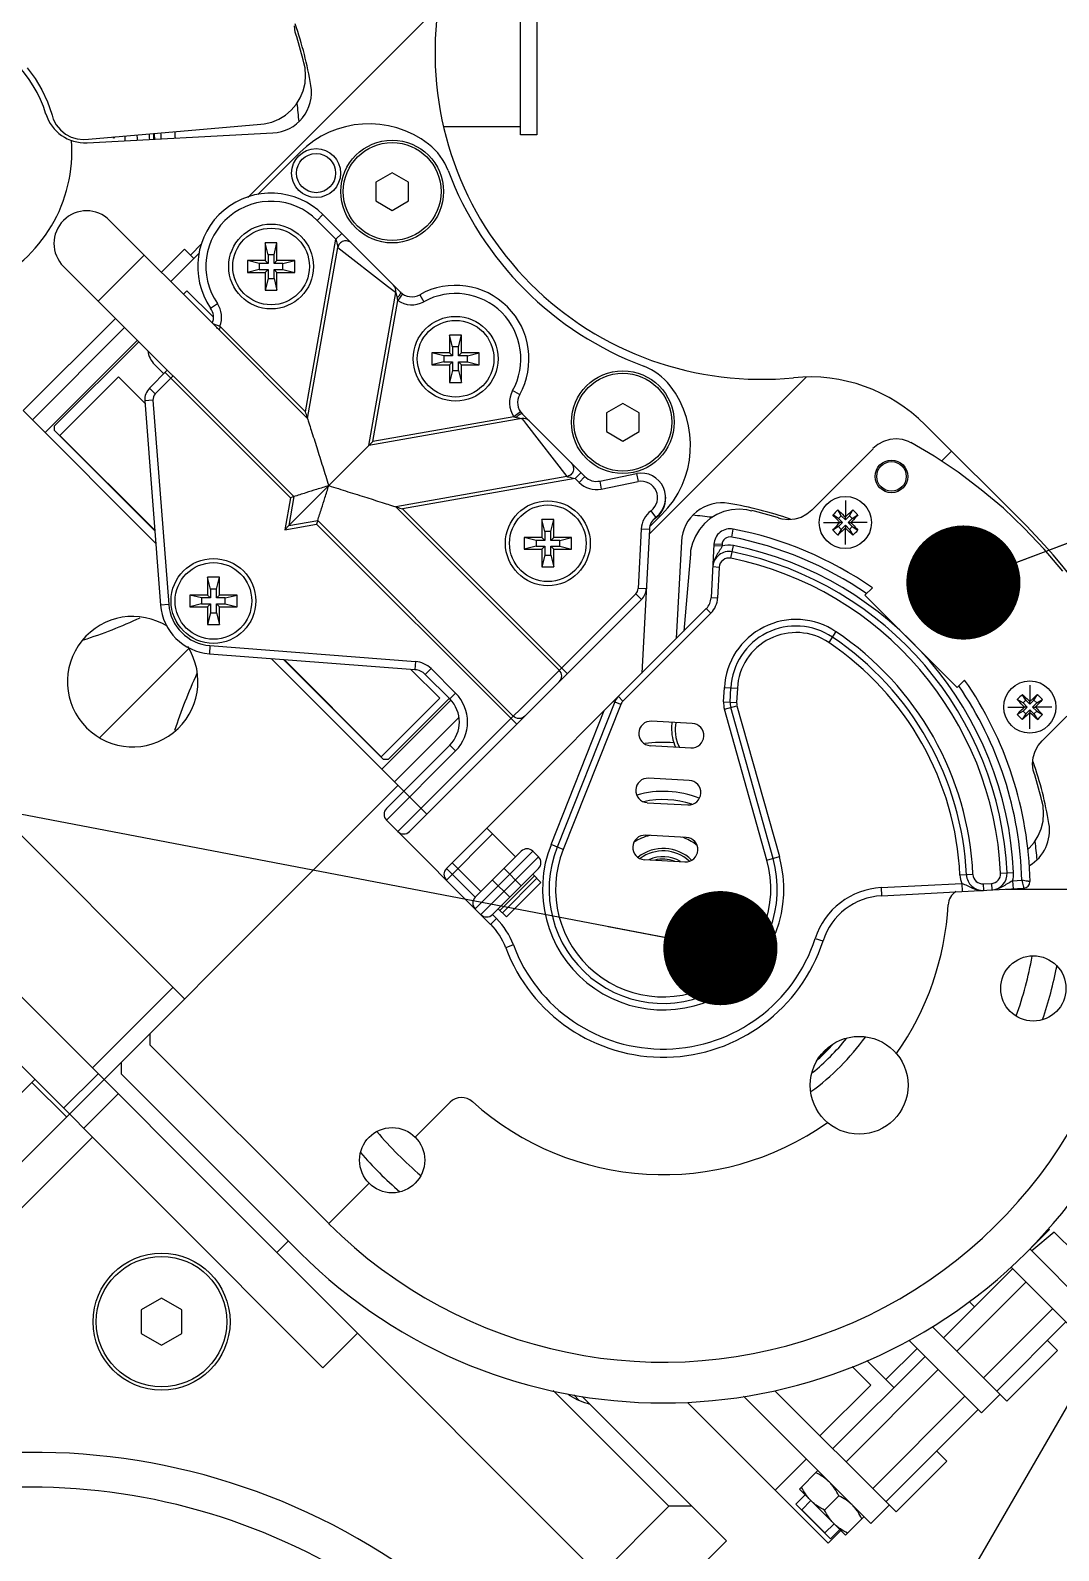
# Model space of a CAD drawing. Header units: millimetres. Extents: x 0 to 841, y 0 to 594.
# Drawn here: x 109.38 to 140.91, y 285.55 to 332.15 of the extents above; entities that cross this region are included whole.
import ezdxf

# ---------------------------------------------------------------- set-up
doc = ezdxf.new("R2010")
doc.units = ezdxf.units.MM
doc.header["$LTSCALE"] = 46.255
doc.layers.get('0').update_dxf_attribs({"linetype": 'CONTINUOUS'})
for name, color, linetype in [('02___PRT_ALL_AXES', 7, 'CONTINUOUS'), ('AXIS', 7, 'CONTINUOUS'), ('COSMETIC', 7, 'CONTINUOUS'), ('DCURVE', 7, 'CONTINUOUS'), ('NOTE', 7, 'CONTINUOUS')]:
    doc.layers.add(name, color=color, linetype=linetype)
doc.styles.get("Standard").update_dxf_attribs({"font": 'txt', "width": 0.85})
doc.dimstyles.get("Standard").update_dxf_attribs({"dimtxt": 3.5, "dimasz": 3.5, "dimexe": 1.5, "dimexo": 1, "dimtad": 1, "dimtxsty": 'STANDARD', "dimblk": '_FILLED', "dimblk1": '_FILLED', "dimblk2": '_FILLED', "dimcen": 0.09, "dimadec": 0, "dimazin": 0, "dimtol": 1, "dimtp": 0.01, "dimtm": 0.01, "dimtfac": 1, "dimtofl": 0, "dimtmove": 0, "dimatfit": 3, "dimldrblk": '_FILLED', "dimfxl": 1, "dimtolj": 1, "dimarcsym": 0})

# ---------------------------------------------------------------- blocks, each defined once
blk = doc.blocks.new('_FILLED')
at = {"color": 0, "linetype": 'BYBLOCK'}
blk.add_solid([(0, 0), (-1, 0.214), (-1, -0.214)], dxfattribs=at)

msp = doc.modelspace()

# ---------------------------------------------------------------- linework, layer by layer
at = {"color": 7, "linetype": 'CONTINUOUS'}
for p, q in [((124.906, 354.99), (124.906, 328.952)), ((124.406, 328.952), (124.406, 353.717)), ((116.049, 327.032), (121.86, 332.844)), ((117.527, 332.007), (117.533, 332.008)), ((117.767, 331.161), (117.765, 331.16)), ((110.043, 329.582), (110.049, 329.556)), ((110.045, 329.555), (110.049, 329.556)), ((124.406, 329.201), (122.064, 329.201)), ((111.118, 328.712), (116.817, 329.01)), ((111.944, 328.856), (111.911, 328.889)), ((111.983, 328.895), (111.944, 328.856)), ((124.906, 328.951), (124.406, 328.951)), ((116.352, 327.124), (117.64, 328.411)), ((120.473, 327.791), (119.973, 327.503)), ((120.973, 327.503), (120.473, 327.791)), ((119.973, 327.503), (119.973, 326.925)), ((120.973, 326.925), (120.973, 327.503)), ((119.973, 326.925), (120.473, 326.637)), ((120.473, 326.637), (120.973, 326.925)), ((111.811, 326.33), (115.075, 323.066)), ((118.352, 326.507), (118.175, 326.33)), ((118.175, 326.33), (118.749, 325.756)), ((120.782, 324.076), (118.352, 326.507)), ((118.926, 325.933), (118.749, 325.756)), ((114.109, 325.446), (113.402, 324.739)), ((114.561, 325.332), (113.685, 324.456)), ((114.109, 325.446), (114.392, 325.163)), ((114.286, 325.269), (114.638, 325.622)), ((116.58, 325.641), (116.58, 325.097)), ((116.67, 325.278), (116.58, 325.641)), ((116.942, 325.641), (116.58, 325.641)), ((116.851, 325.278), (116.942, 325.641)), ((116.942, 325.097), (116.942, 325.641)), ((117.815, 320.461), (118.749, 325.756)), ((117.88, 320.255), (118.805, 325.499)), ((118.805, 325.499), (120.334, 324.316)), ((110.397, 324.916), (113.665, 321.648)), ((112.872, 325.269), (111.457, 323.855)), ((116.036, 325.097), (116.036, 324.735)), ((116.398, 325.007), (116.036, 325.097)), ((116.58, 325.097), (116.036, 325.097)), ((116.398, 325.007), (116.398, 324.825)), ((116.67, 325.007), (116.398, 325.007)), ((116.67, 325.007), (116.58, 325.097)), ((116.67, 325.278), (116.67, 325.007)), ((116.851, 325.278), (116.67, 325.278)), ((116.851, 325.007), (116.851, 325.278)), ((116.851, 325.007), (116.942, 325.097)), ((117.123, 325.007), (116.851, 325.007)), ((117.486, 325.097), (116.942, 325.097)), ((117.123, 325.007), (117.486, 325.097)), ((117.123, 324.825), (117.123, 325.007)), ((117.486, 324.735), (117.486, 325.097)), ((116.398, 324.825), (116.036, 324.735)), ((116.036, 324.735), (116.58, 324.735)), ((116.398, 324.825), (116.67, 324.825)), ((116.67, 324.825), (116.58, 324.735)), ((116.58, 324.735), (116.58, 324.191)), ((116.67, 324.553), (116.58, 324.191)), ((116.67, 324.825), (116.67, 324.553)), ((116.67, 324.553), (116.851, 324.553)), ((116.851, 324.553), (116.851, 324.825)), ((116.851, 324.825), (116.942, 324.735)), ((116.851, 324.825), (117.123, 324.825)), ((116.851, 324.553), (116.942, 324.191)), ((116.942, 324.191), (116.942, 324.735)), ((116.942, 324.735), (117.486, 324.735)), ((117.123, 324.825), (117.486, 324.735)), ((114.074, 324.067), (114.18, 324.173)), ((114.18, 324.173), (114.991, 323.362)), ((116.58, 324.191), (116.942, 324.191)), ((119.756, 319.426), (120.584, 324.123)), ((120.334, 324.316), (120.536, 324.16)), ((120.536, 324.16), (120.584, 324.123)), ((120.584, 324.123), (120.623, 323.945)), ((120.787, 324.081), (120.642, 323.878)), ((121.321, 324.052), (121.443, 323.834)), ((114.907, 323.641), (115.113, 323.782)), ((119.879, 319.549), (120.642, 323.878)), ((111.988, 323.325), (109.159, 320.497)), ((112.271, 323.042), (109.442, 320.214)), ((114.992, 323.162), (115.193, 323.083)), ((115.193, 323.083), (117.815, 320.461)), ((109.831, 319.825), (112.66, 322.653)), ((110.12, 320.031), (112.701, 322.611)), ((117.881, 320.255), (115.166, 322.97)), ((122.236, 322.813), (122.236, 322.269)), ((122.327, 322.45), (122.236, 322.813)), ((122.599, 322.813), (122.236, 322.813)), ((122.508, 322.45), (122.599, 322.813)), ((122.599, 322.269), (122.599, 322.813)), ((121.693, 322.269), (121.693, 321.906)), ((122.236, 322.269), (121.693, 322.269)), ((122.055, 322.178), (121.693, 322.269)), ((122.055, 322.178), (122.055, 321.997)), ((122.327, 322.178), (122.055, 322.178)), ((122.327, 322.178), (122.236, 322.269)), ((122.327, 322.45), (122.327, 322.178)), ((122.508, 322.45), (122.327, 322.45)), ((122.508, 322.178), (122.508, 322.45)), ((122.508, 322.178), (122.599, 322.269)), ((122.78, 322.178), (122.508, 322.178)), ((123.143, 322.269), (122.599, 322.269)), ((122.78, 322.178), (123.143, 322.269)), ((122.78, 321.997), (122.78, 322.178)), ((123.143, 321.906), (123.143, 322.269)), ((113.579, 321.734), (113.034, 321.19)), ((113.19, 321.911), (113.473, 321.628)), ((117.351, 317.827), (113.511, 321.666)), ((122.055, 321.997), (121.693, 321.906)), ((121.693, 321.906), (122.236, 321.906)), ((122.055, 321.997), (122.327, 321.997)), ((122.327, 321.997), (122.236, 321.906)), ((122.236, 321.906), (122.236, 321.363)), ((122.327, 321.725), (122.236, 321.363)), ((122.327, 321.997), (122.327, 321.725)), ((122.327, 321.725), (122.508, 321.725)), ((122.508, 321.725), (122.508, 321.997)), ((122.508, 321.997), (122.599, 321.906)), ((122.508, 321.997), (122.78, 321.997)), ((122.508, 321.725), (122.599, 321.363)), ((122.599, 321.363), (122.599, 321.906)), ((122.599, 321.906), (123.143, 321.906)), ((122.78, 321.997), (123.143, 321.906)), ((112.082, 321.534), (110.286, 319.738)), ((112.895, 320.72), (112.082, 321.534)), ((113.211, 321.013), (113.034, 321.19)), ((113.759, 321.56), (113.211, 321.013)), ((113.759, 321.56), (117.458, 317.861)), ((122.236, 321.363), (122.599, 321.363)), ((133.174, 321.53), (128.351, 316.707)), ((113.139, 320.817), (112.889, 320.797)), ((112.889, 320.797), (113.373, 314.538)), ((113.139, 320.817), (113.622, 314.557)), ((124.382, 320.991), (124.164, 321.113)), ((127.544, 320.72), (127.044, 320.432)), ((128.044, 320.432), (127.544, 320.72)), ((113.227, 316.429), (109.159, 320.497)), ((124.453, 320.254), (119.756, 319.426)), ((124.208, 320.312), (119.879, 319.549)), ((124.411, 320.457), (124.208, 320.312)), ((126.383, 318.475), (124.407, 320.452)), ((124.453, 320.254), (124.496, 320.199)), ((124.496, 320.199), (124.591, 320.075)), ((127.044, 320.432), (127.044, 319.854)), ((128.044, 319.854), (128.044, 320.432)), ((110.12, 319.889), (110.12, 320.031)), ((113.197, 316.812), (110.12, 319.889)), ((110.286, 319.738), (113.196, 316.828)), ((124.591, 320.075), (125.829, 318.474)), ((127.044, 319.854), (127.544, 319.566)), ((127.544, 319.566), (128.044, 319.854)), ((139.919, 316.961), (136.813, 320.066)), ((119.756, 319.426), (118.529, 318.198)), ((119.756, 319.426), (119.879, 319.549)), ((135.216, 319.33), (135.213, 319.333)), ((136.38, 319.518), (136.378, 319.514)), ((137.62, 319.259), (137.313, 318.951)), ((125.829, 318.474), (120.585, 317.55)), ((126.086, 318.419), (120.791, 317.485)), ((126.263, 318.596), (126.086, 318.419)), ((126.086, 318.419), (126.207, 318.299)), ((126.383, 318.475), (126.207, 318.299)), ((126.836, 318.339), (127.962, 318.566)), ((126.836, 318.339), (126.885, 318.094)), ((127.962, 318.566), (128.011, 318.321)), ((118.529, 318.198), (117.301, 316.971)), ((117.458, 317.861), (117.301, 316.971)), ((117.458, 317.861), (117.351, 317.827)), ((126.885, 318.094), (128.011, 318.321)), ((117.351, 317.827), (117.178, 316.848)), ((125.597, 312.539), (120.585, 317.55)), ((125.844, 312.432), (120.791, 317.485)), ((128.559, 317.23), (128.409, 317.43)), ((131.499, 317.419), (131.502, 317.432)), ((134.242, 317.277), (134.137, 317.452)), ((134.494, 317.277), (134.599, 317.452)), ((117.178, 316.848), (118.157, 317.021)), ((117.301, 316.971), (117.178, 316.848)), ((117.301, 316.971), (118.191, 317.128)), ((118.191, 317.128), (118.157, 317.021)), ((124.295, 310.883), (118.157, 317.021)), ((118.191, 317.128), (124.188, 311.13)), ((125.065, 317.156), (125.065, 316.612)), ((125.155, 316.793), (125.065, 317.156)), ((125.427, 317.156), (125.065, 317.156)), ((125.337, 316.793), (125.427, 317.156)), ((125.427, 316.612), (125.427, 317.156)), ((128.741, 317.309), (128.376, 316.945)), ((132.317, 317.208), (132.316, 317.204)), ((134.158, 317.193), (133.983, 317.298)), ((134.158, 316.941), (133.983, 316.836)), ((134.242, 317.277), (134.158, 317.193)), ((134.158, 317.193), (134.284, 317.067)), ((134.284, 317.067), (134.158, 316.941)), ((134.158, 316.941), (134.242, 316.857)), ((134.284, 317.067), (134.2, 317.067)), ((134.368, 317.151), (134.242, 317.277)), ((134.242, 316.857), (134.368, 316.983)), ((134.494, 317.277), (134.368, 317.151)), ((134.368, 317.151), (134.368, 317.235)), ((134.368, 316.983), (134.368, 316.899)), ((134.368, 316.983), (134.494, 316.857)), ((134.452, 317.067), (134.578, 317.193)), ((134.452, 317.067), (134.535, 317.067)), ((134.578, 316.941), (134.452, 317.067)), ((134.578, 317.193), (134.494, 317.277)), ((134.494, 316.857), (134.578, 316.941)), ((134.578, 317.193), (134.752, 317.298)), ((134.578, 316.941), (134.752, 316.836)), ((124.521, 316.612), (124.521, 316.249)), ((125.065, 316.612), (124.521, 316.612)), ((124.884, 316.521), (124.521, 316.612)), ((124.884, 316.521), (124.884, 316.34)), ((125.155, 316.521), (124.884, 316.521)), ((125.155, 316.521), (125.065, 316.612)), ((125.155, 316.793), (125.155, 316.521)), ((125.337, 316.793), (125.155, 316.793)), ((125.337, 316.521), (125.337, 316.793)), ((125.337, 316.521), (125.427, 316.612)), ((125.609, 316.521), (125.337, 316.521)), ((125.971, 316.612), (125.427, 316.612)), ((125.609, 316.521), (125.971, 316.612)), ((125.609, 316.34), (125.609, 316.521)), ((125.971, 316.249), (125.971, 316.612)), ((128.109, 316.868), (128.013, 315.046)), ((128.358, 316.855), (128.109, 316.868)), ((128.358, 316.855), (128.128, 312.453)), ((129.34, 316.487), (129.184, 313.51)), ((130.884, 316.621), (130.932, 316.867)), ((134.242, 316.857), (134.137, 316.682)), ((134.494, 316.857), (134.599, 316.682)), ((124.884, 316.34), (124.521, 316.249)), ((124.521, 316.249), (125.065, 316.249)), ((124.884, 316.34), (125.155, 316.34)), ((125.155, 316.34), (125.065, 316.249)), ((125.065, 316.249), (125.065, 315.706)), ((125.155, 316.068), (125.065, 315.706)), ((125.155, 316.34), (125.155, 316.068)), ((125.155, 316.068), (125.337, 316.068)), ((125.337, 316.068), (125.337, 316.34)), ((125.337, 316.34), (125.609, 316.34)), ((125.337, 316.34), (125.427, 316.249)), ((125.337, 316.068), (125.427, 315.706)), ((125.427, 315.706), (125.427, 316.249)), ((125.427, 316.249), (125.971, 316.249)), ((125.609, 316.34), (125.971, 316.249)), ((130.337, 316.402), (130.251, 314.758)), ((130.585, 316.344), (130.335, 316.357)), ((130.587, 316.389), (130.337, 316.402)), ((130.587, 316.389), (130.585, 316.344)), ((130.86, 315.971), (130.941, 316.363)), ((125.065, 315.706), (125.427, 315.706)), ((130.5, 315.693), (130.301, 315.704)), ((130.5, 315.693), (130.451, 314.748)), ((114.812, 315.388), (114.812, 314.844)), ((114.902, 315.025), (114.812, 315.388)), ((115.174, 315.388), (114.812, 315.388)), ((115.084, 315.025), (115.174, 315.388)), ((115.174, 314.844), (115.174, 315.388)), ((135.196, 315.067), (134.969, 314.84)), ((114.268, 314.844), (114.268, 314.482)), ((114.631, 314.754), (114.268, 314.844)), ((114.812, 314.844), (114.268, 314.844)), ((114.631, 314.754), (114.631, 314.572)), ((114.902, 314.754), (114.631, 314.754)), ((114.902, 314.754), (114.812, 314.844)), ((114.902, 315.025), (114.902, 314.754)), ((115.084, 315.025), (114.902, 315.025)), ((115.084, 314.754), (115.084, 315.025)), ((115.084, 314.754), (115.174, 314.844)), ((115.356, 314.754), (115.084, 314.754)), ((115.718, 314.844), (115.174, 314.844)), ((115.356, 314.754), (115.718, 314.844)), ((115.356, 314.572), (115.356, 314.754)), ((115.718, 314.482), (115.718, 314.844)), ((127.94, 314.882), (120.65, 307.592)), ((128.117, 314.705), (121.003, 307.592)), ((128.117, 314.705), (127.94, 314.882)), ((128.263, 315.033), (128.013, 315.046)), ((130.451, 314.748), (130.251, 314.758)), ((134.969, 314.84), (137.797, 312.011)), ((113.622, 314.557), (113.373, 314.538)), ((114.631, 314.572), (114.268, 314.482)), ((114.268, 314.482), (114.812, 314.482)), ((114.631, 314.572), (114.902, 314.572)), ((114.902, 314.572), (114.812, 314.482)), ((114.812, 314.482), (114.812, 313.938)), ((114.902, 314.3), (114.812, 313.938)), ((114.902, 314.572), (114.902, 314.3)), ((114.902, 314.3), (115.084, 314.3)), ((115.084, 314.3), (115.084, 314.572)), ((115.084, 314.572), (115.174, 314.482)), ((115.084, 314.572), (115.356, 314.572)), ((115.084, 314.3), (115.174, 313.938)), ((115.174, 313.938), (115.174, 314.482)), ((115.174, 314.482), (115.718, 314.482)), ((115.356, 314.572), (115.718, 314.482)), ((122.135, 306.46), (130.105, 314.431)), ((130.247, 314.29), (127.549, 311.592)), ((130.247, 314.29), (130.105, 314.431)), ((102.795, 313.779), (114.109, 302.465)), ((114.812, 313.938), (115.174, 313.938)), ((134.081, 313.721), (133.858, 313.389)), ((114.887, 313.292), (114.868, 313.043)), ((114.887, 313.292), (121.192, 312.805)), ((111.513, 310.476), (114.23, 313.193)), ((114.868, 313.043), (121.173, 312.556)), ((121.534, 308.122), (116.759, 312.897)), ((120.21, 309.799), (117.142, 312.867)), ((117.158, 312.866), (120.14, 309.884)), ((121.192, 312.805), (121.173, 312.556)), ((121.936, 311.68), (121.05, 312.565)), ((121.664, 312.588), (121.488, 312.411)), ((121.488, 312.411), (122.241, 311.658)), ((121.664, 312.588), (122.418, 311.834)), ((122.418, 311.834), (122.241, 311.658)), ((130.635, 311.57), (130.658, 312.009)), ((130.658, 312.009), (131.057, 311.988)), ((130.835, 311.56), (130.858, 311.999)), ((131.057, 311.988), (131.034, 311.549)), ((137.797, 312.011), (138.024, 312.238)), ((120.14, 309.884), (121.936, 311.68)), ((122.276, 311.622), (120.155, 309.501)), ((122.225, 311.673), (120.351, 309.799)), ((127.297, 311.565), (125.529, 307.117)), ((127.483, 311.491), (125.715, 307.043)), ((127.483, 311.491), (127.256, 311.581)), ((127.549, 311.592), (127.408, 311.734)), ((130.635, 311.57), (131.034, 311.549)), ((130.66, 311.344), (131.045, 311.452)), ((131.959, 306.716), (130.66, 311.344)), ((132.151, 306.77), (130.853, 311.398)), ((131.045, 311.452), (132.344, 306.824)), ((139.815, 311.536), (139.64, 311.641)), ((139.899, 311.62), (139.794, 311.795)), ((139.899, 311.62), (139.815, 311.536)), ((139.815, 311.536), (139.941, 311.41)), ((139.941, 311.41), (139.815, 311.284)), ((139.941, 311.41), (139.857, 311.41)), ((140.025, 311.494), (139.899, 311.62)), ((140.151, 311.62), (140.025, 311.494)), ((140.025, 311.494), (140.025, 311.578)), ((140.109, 311.41), (140.235, 311.536)), ((140.109, 311.41), (140.192, 311.41)), ((140.235, 311.284), (140.109, 311.41)), ((140.151, 311.62), (140.255, 311.795)), ((140.235, 311.536), (140.151, 311.62)), ((140.235, 311.536), (140.409, 311.641)), ((128.251, 283.373), (100.321, 311.304)), ((120.544, 309.112), (122.521, 311.09)), ((125.343, 307.191), (126.978, 311.304)), ((129.674, 310.909), (128.426, 310.975)), ((129.05, 310.942), (129.042, 310.787)), ((139.815, 311.284), (139.64, 311.179)), ((139.899, 311.2), (139.794, 311.026)), ((139.815, 311.284), (139.899, 311.2)), ((139.899, 311.2), (140.025, 311.326)), ((140.025, 311.326), (140.151, 311.2)), ((140.025, 311.326), (140.025, 311.243)), ((140.151, 311.2), (140.235, 311.284)), ((140.151, 311.2), (140.255, 311.026)), ((140.235, 311.284), (140.409, 311.179)), ((118.352, 291.152), (99.26, 310.243)), ((122.241, 310.243), (120.296, 308.299)), ((122.418, 310.067), (120.296, 307.945)), ((122.418, 310.067), (122.241, 310.243)), ((128.386, 310.226), (129.635, 310.16)), ((140.405, 310.376), (140.401, 310.379)), ((120.351, 309.799), (120.21, 309.799)), ((120.65, 309.006), (107.415, 295.771)), ((129.582, 309.162), (128.334, 309.227)), ((140.155, 309.379), (140.161, 309.381)), ((128.295, 308.478), (129.543, 308.413)), ((140.394, 308.534), (140.392, 308.533)), ((123.493, 304.748), (120.296, 307.945)), ((124.256, 306.814), (123.372, 307.698)), ((122.135, 306.107), (123.549, 307.521)), ((125.715, 307.043), (125.343, 307.191)), ((129.491, 307.414), (128.243, 307.48)), ((123.019, 305.577), (124.433, 306.991)), ((123.019, 305.223), (124.786, 306.991)), ((123.195, 305.046), (124.963, 306.814)), ((124.786, 306.991), (124.963, 306.814)), ((128.203, 306.731), (129.452, 306.665)), ((131.959, 306.716), (132.344, 306.824)), ((123.019, 305.577), (122.135, 306.46)), ((123.195, 305.753), (122.312, 306.637)), ((124.963, 306.46), (123.549, 305.046)), ((124.838, 306.232), (123.778, 305.171)), ((124.433, 305.93), (123.903, 306.46)), ((124.786, 306.284), (125.036, 306.034)), ((138.281, 306.273), (137.881, 306.254)), ((139.128, 306.315), (139.528, 306.334)), ((124.079, 305.577), (123.549, 306.107)), ((124.911, 306.159), (123.851, 305.098)), ((125.036, 306.034), (123.976, 304.973)), ((135.468, 305.874), (137.941, 306.004)), ((135.468, 305.874), (135.481, 305.624)), ((135.481, 305.624), (139.84, 305.853)), ((137.941, 306.004), (137.954, 305.754)), ((138.596, 305.988), (138.844, 306.001)), ((138.596, 305.988), (138.607, 305.788)), ((138.844, 306.001), (138.855, 305.801)), ((139.291, 305.824), (144.532, 305.824)), ((139.494, 306.085), (139.778, 306.1)), ((139.494, 306.085), (139.508, 305.835)), ((123.67, 304.925), (123.493, 304.748)), ((123.549, 305.046), (123.67, 304.925)), ((123.976, 304.973), (123.726, 305.223)), ((124.188, 304.118), (123.954, 304.031)), ((133.445, 304.318), (133.682, 304.242)), ((113.756, 302.819), (111.281, 300.344)), ((113.048, 301.405), (113.048, 301.051)), ((118.529, 295.571), (113.048, 301.051)), ((111.457, 300.167), (110.397, 299.107)), ((112.165, 300.521), (112.165, 300.167)), ((117.645, 294.687), (112.165, 300.167)), ((106.354, 296.831), (109.513, 299.99)), ((109.426, 299.904), (110.487, 298.843)), ((111.014, 298.489), (112.075, 299.55)), ((121.18, 298.223), (122.25, 299.293)), ((107.892, 294.834), (111.281, 298.223)), ((118.529, 295.571), (119.766, 296.808)), ((117.291, 295.041), (116.938, 294.687)), ((140.025, 294.793), (140.626, 295.394)), ((140.775, 295.315), (140.083, 294.735)), ((140.626, 295.394), (140.6, 295.419)), ((141.409, 294.681), (140.775, 295.315)), ((140.023, 294.795), (141.792, 293.025)), ((139.497, 294.19), (137.375, 292.069)), ((139.449, 294.237), (141.227, 292.46)), ((139.905, 293.782), (137.784, 291.66)), ((113.402, 293.287), (112.777, 292.927)), ((114.027, 292.927), (113.402, 293.287)), ((138.33, 293.023), (138.166, 293.187)), ((112.777, 292.927), (112.777, 292.205)), ((114.027, 292.205), (114.027, 292.927)), ((140.721, 292.965), (138.6, 290.844)), ((139.318, 290.126), (137.026, 292.418)), ((141.13, 292.557), (139.008, 290.436)), ((112.777, 292.205), (113.402, 291.844)), ((113.402, 291.844), (114.027, 292.205)), ((118.352, 291.152), (119.412, 292.212)), ((136.312, 292.001), (138.54, 289.773)), ((140.873, 291.682), (140.564, 291.991)), ((136.81, 291.503), (133.981, 288.674)), ((135.855, 290.548), (135.028, 291.376)), ((136.565, 291.747), (135.611, 290.792)), ((139.318, 290.126), (140.873, 291.682)), ((137.218, 291.095), (134.389, 288.266)), ((134.577, 291.189), (135.146, 290.621)), ((128.958, 286.909), (125.407, 290.46)), ((135.923, 286.732), (132.204, 290.451)), ((133.59, 289.066), (135.146, 290.621)), ((126.039, 290.323), (126.209, 290.153)), ((126.301, 290.273), (130.726, 285.848)), ((133.837, 285.778), (129.523, 290.092)), ((131.244, 290.28), (135.146, 286.379)), ((138.034, 290.278), (135.206, 287.45)), ((138.54, 289.773), (139.105, 290.338)), ((138.443, 289.87), (135.614, 287.041)), ((137.479, 288.288), (137.17, 288.597)), ((133.171, 288.353), (132.217, 287.398)), ((135.923, 286.732), (137.479, 288.288)), ((132.959, 287.434), (133.525, 287.999)), ((134.373, 286.019), (132.959, 287.434)), ((133.729, 286.79), (134.169, 287.229)), ((128.958, 286.909), (126.837, 284.788)), ((129.665, 286.909), (128.958, 286.909)), ((132.853, 286.974), (133.914, 285.913)), ((135.146, 286.379), (135.711, 286.944)), ((134.373, 286.019), (134.939, 286.585)), ((130.726, 285.848), (128.251, 283.373)), ((134.226, 286.166), (133.837, 285.778))]:
    msp.add_line(p, q, dxfattribs=at)
at = {"color": 6, "linetype": 'CONTINUOUS'}
for p, q in [((117.499, 332.1), (117.48, 332.296)), ((117.527, 332.007), (117.499, 332.1)), ((117.552, 331.954), (117.533, 332.008)), ((117.747, 331.255), (117.552, 331.954)), ((109.282, 331.006), (109.524, 330.679)), ((117.767, 331.161), (117.747, 331.255)), ((117.801, 331.007), (117.765, 331.16)), ((117.82, 330.772), (117.801, 331.007)), ((109.524, 330.679), (109.732, 330.331)), ((117.746, 330.307), (117.801, 330.537)), ((117.801, 330.537), (117.82, 330.772)), ((109.732, 330.331), (109.906, 329.964)), ((117.532, 329.888), (117.656, 330.089)), ((117.656, 330.089), (117.746, 330.307)), ((109.906, 329.964), (110.043, 329.582)), ((110.045, 329.555), (110.083, 329.429)), ((116.998, 329.431), (117.2, 329.555)), ((117.2, 329.555), (117.379, 329.708)), ((117.379, 329.708), (117.532, 329.888)), ((110.083, 329.429), (110.176, 329.255)), ((110.176, 329.255), (110.301, 329.103)), ((110.301, 329.103), (110.453, 328.978)), ((111.163, 328.824), (116.446, 329.278)), ((116.446, 329.278), (116.551, 329.286)), ((116.551, 329.286), (116.78, 329.341)), ((116.78, 329.341), (116.998, 329.431)), ((110.453, 328.978), (110.627, 328.885)), ((110.627, 328.885), (110.816, 328.828)), ((110.816, 328.828), (111.012, 328.809)), ((111.012, 328.809), (111.163, 328.824)), ((135.216, 319.33), (133.337, 317.444)), ((135.365, 319.458), (135.213, 319.333)), ((135.539, 319.551), (135.365, 319.458)), ((135.727, 319.608), (135.539, 319.551)), ((135.923, 319.628), (135.727, 319.608)), ((136.119, 319.608), (135.923, 319.628)), ((136.308, 319.551), (136.119, 319.608)), ((136.378, 319.514), (136.308, 319.551)), ((137.095, 319.097), (136.38, 319.518)), ((137.83, 318.606), (137.095, 319.097)), ((138.536, 318.074), (137.83, 318.606)), ((139.212, 317.504), (138.536, 318.074)), ((130.645, 317.401), (130.427, 317.31)), ((130.875, 317.456), (130.645, 317.401)), ((131.11, 317.474), (130.875, 317.456)), ((131.346, 317.456), (131.11, 317.474)), ((131.499, 317.419), (131.346, 317.456)), ((131.585, 317.414), (131.502, 317.432)), ((132.284, 317.219), (131.585, 317.414)), ((133.337, 317.444), (133.185, 317.319)), ((139.854, 316.897), (139.212, 317.504)), ((130.046, 317.034), (129.893, 316.854)), ((130.226, 317.187), (130.046, 317.034)), ((130.427, 317.31), (130.226, 317.187)), ((132.317, 317.208), (132.284, 317.219)), ((132.43, 317.169), (132.316, 317.204)), ((132.627, 317.149), (132.43, 317.169)), ((132.823, 317.169), (132.627, 317.149)), ((133.011, 317.226), (132.823, 317.169)), ((133.185, 317.319), (133.011, 317.226)), ((129.77, 316.653), (129.679, 316.435)), ((129.893, 316.854), (129.77, 316.653)), ((140.461, 316.254), (139.854, 316.897)), ((129.616, 316.1), (129.412, 313.738)), ((129.624, 316.205), (129.616, 316.1)), ((129.679, 316.435), (129.624, 316.205)), ((141.032, 315.579), (140.461, 316.254)), ((140.405, 310.376), (142.291, 312.255)), ((129.17, 310.936), (129.155, 310.764)), ((129.155, 310.764), (129.147, 310.677)), ((129.147, 310.677), (129.166, 310.481)), ((129.166, 310.481), (129.223, 310.292)), ((129.223, 310.292), (129.284, 310.179)), ((140.126, 309.865), (140.183, 310.053)), ((140.183, 310.053), (140.276, 310.227)), ((140.276, 310.227), (140.401, 310.379)), ((140.107, 309.669), (140.126, 309.865)), ((140.126, 309.473), (140.107, 309.669)), ((140.155, 309.379), (140.126, 309.473)), ((140.179, 309.327), (140.161, 309.381)), ((140.374, 308.628), (140.179, 309.327)), ((140.394, 308.534), (140.374, 308.628)), ((140.429, 308.38), (140.392, 308.533)), ((140.447, 308.145), (140.429, 308.38)), ((140.429, 307.909), (140.447, 308.145)), ((140.283, 307.462), (140.374, 307.68)), ((140.374, 307.68), (140.429, 307.909)), ((140.006, 307.081), (140.16, 307.26)), ((140.16, 307.26), (140.283, 307.462)), ((139.959, 307.04), (140.006, 307.081))]:
    msp.add_line(p, q, dxfattribs=at)
at = {"color": 2, "linetype": 'CONTINUOUS'}
for p, q in [((132.853, 286.974), (133.136, 287.257)), ((133.914, 285.913), (134.197, 286.196))]:
    msp.add_line(p, q, dxfattribs=at)
at = {"color": 7, "linetype": 'CONTINUOUS'}
for centre, radius in [((120.473, 327.214), 1.5), ((118.14, 327.78), 0.75), ((118.14, 327.78), 0.6), ((116.761, 324.916), 1.3), ((116.761, 324.916), 1.175), ((122.418, 322.088), 1.3), ((122.418, 322.088), 1.175), ((127.544, 320.143), 1.5), ((135.782, 318.481), 0.453), ((134.368, 317.067), 0.8), ((125.246, 316.431), 1.3), ((125.246, 316.431), 1.175), ((114.993, 314.663), 1.3), ((114.993, 314.663), 1.175), ((140.025, 311.41), 0.8), ((134.792, 299.814), 1.5), ((113.402, 292.566), 2)]:
    msp.add_circle(centre, radius, dxfattribs=at)
at = {"color": 6, "linetype": 'CONTINUOUS'}
msp.add_circle((135.782, 318.481), 0.5, dxfattribs=at)
at = {"color": 7, "linetype": 'CONTINUOUS'}
for centre, radius, start, end in [((106.154, 328.451), 15.75, 45, 225), ((106.154, 328.451), 4.5, 85.826, 4.174), ((106.154, 328.451), 12, 9.6774, 18.9717), ((131.787, 331.457), 10, 174.2965, 275.7035), ((106.154, 328.451), 3.875, 17.117, 72.883), ((116.751, 330.259), 1.25, 273, 9.6774), ((111.052, 329.96), 1.25, 197.117, 273), ((106.154, 328.451), 11.5, 4.5246, 7.3277), ((106.154, 328.451), 7.683, 3, 4.4811), ((106.154, 328.451), 6.145, 3.0106, 4.3831), ((106.154, 328.451), 6.895, 3.0106, 4.4404), ((106.154, 328.451), 7.25, 2.9983, 4.4579), ((116.761, 324.916), 2.25, 45, 214.5243), ((116.761, 324.916), 2, 45, 214.5243), ((111.104, 325.623), 1, 45, 225), ((120.341, 324.168), 0.248, 349.5897, 44.9536), ((121.077, 324.489), 0.5, 225, 299.1734), ((122.418, 322.088), 2.25, 330.8266, 119.1734), ((122.418, 322.088), 2, 330.8266, 119.1734), ((114.495, 323.357), 0.5, 338.5456, 34.5243), ((114.495, 323.357), 0.75, 338.5456, 34.5243), ((121.077, 324.489), 0.75, 234.5633, 299.1734), ((113.72, 322.441), 0.75, 188.3796, 225), ((113.388, 320.836), 0.5, 135, 184.4161), ((133.278, 316.531), 5, 45, 95.7035), ((113.388, 320.836), 0.25, 135, 184.4161), ((124.819, 320.747), 0.75, 150.8266, 215.4367), ((124.819, 320.747), 0.5, 150.8266, 225), ((124.498, 320.01), 0.248, 45.0464, 100.4103), ((126.737, 318.829), 0.5, 225, 281.405), ((128.11, 317.831), 0.75, 306.7448, 101.405), ((128.11, 317.831), 0.5, 306.7448, 101.405), ((126.737, 318.829), 0.75, 225, 281.405), ((128.858, 316.829), 0.75, 126.7448, 177), ((128.11, 317.81), 0.75, 301.1538, 2.958), ((130.589, 316.421), 1.25, 80.3226, 177), ((128.782, 305.824), 12, 71.0283, 80.3226), ((135.847, 315.588), 2.529, 132.5344, 137.4656), ((132.894, 315.594), 2.521, 44.9953, 47.4686), ((128.782, 305.824), 15.75, 225, 45), ((128.858, 316.829), 0.5, 126.7448, 177), ((128.782, 305.824), 11.5, 82.5278, 85.4754), ((132.895, 315.594), 2.521, 42.5314, 45.0047), ((130.837, 316.376), 0.5, 78.9791, 177), ((130.837, 316.376), 0.25, 78.9791, 177), ((128.782, 305.824), 11, 55.4757, 78.9791), ((128.782, 305.824), 11.25, 55.2403, 78.9791), ((135.841, 318.541), 2.521, 222.5314, 225.0047), ((135.841, 318.54), 2.521, 224.9953, 227.4686), ((132.889, 318.546), 2.529, 312.5344, 317.4656), ((130.8, 315.678), 0.5, 78.4233, 177), ((130.8, 315.678), 0.7, 78.4233, 107.9248), ((128.782, 305.824), 10.558, 2.7152, 78.4233), ((128.782, 305.824), 10.758, 2.7152, 78.4233), ((130.8, 315.678), 0.3, 78.4233, 177), ((128.782, 305.824), 10.358, 2.7152, 78.4233), ((127.764, 315.059), 0.25, 315, 357), ((127.764, 315.059), 0.5, 315, 357), ((129.752, 314.785), 0.5, 315, 357), ((129.752, 314.785), 0.7, 315, 357), ((114.993, 314.663), 1.625, 184.4161, 265.5839), ((114.993, 314.663), 1.375, 184.4161, 265.5839), ((132.855, 311.894), 2.2, 56.1364, 177), ((132.855, 311.894), 2, 56.1364, 177), ((132.855, 311.894), 1.8, 56.1364, 177), ((128.782, 305.824), 9.51, 2.708, 56.1364), ((128.782, 305.824), 9.11, 2.708, 56.1364), ((128.782, 305.824), 9.31, 2.708, 56.1364), ((121.134, 312.057), 0.75, 45, 85.5839), ((121.134, 312.057), 0.5, 45, 85.5839), ((121.534, 310.951), 1.25, 315, 45), ((128.782, 305.824), 11, 1.4372, 34.5243), ((128.782, 305.824), 11.25, 1.1849, 34.7597), ((121.534, 310.951), 1, 315, 45), ((127.762, 311.38), 0.5, 135, 158.3246), ((127.762, 311.38), 0.3, 135, 158.3246), ((131.334, 311.534), 0.7, 177, 195.6754), ((131.334, 311.534), 0.5, 177, 195.6754), ((131.334, 311.534), 0.3, 177, 195.6754), ((141.504, 309.931), 2.529, 132.5344, 137.4656), ((138.551, 309.937), 2.521, 44.9953, 47.4686), ((138.551, 309.937), 2.521, 42.5314, 45.0047), ((128.406, 310.6), 0.375, 87, 267), ((129.654, 310.535), 0.375, 267, 87), ((141.498, 312.884), 2.521, 222.5314, 225.0047), ((141.498, 312.883), 2.521, 224.9953, 227.4686), ((138.546, 312.889), 2.529, 312.5344, 317.4656), ((130.29, 310.722), 1.25, 177, 205.6969), ((128.782, 305.824), 4.5, 85.826, 97.2252), ((128.782, 305.824), 12, 9.6774, 18.9717), ((128.314, 308.853), 0.375, 87, 267), ((129.563, 308.787), 0.375, 267, 87), ((120.473, 308.122), 0.25, 135, 225), ((139.379, 307.631), 1.25, 300.2747, 9.6774), ((120.827, 307.769), 0.25, 225, 315), ((128.782, 305.824), 3.7, 158.3246, 15.6754), ((128.223, 307.105), 0.375, 87, 267), ((129.471, 307.04), 0.375, 267, 87), ((128.782, 305.824), 11.5, 4.5246, 7.3277), ((124.61, 306.814), 0.25, 45, 135), ((124.786, 306.637), 0.25, 315, 45), ((128.782, 305.824), 3.5, 158.3246, 15.6754), ((128.782, 305.824), 3.3, 158.3246, 15.6754), ((128.782, 305.824), 1.25, 45.8104, 128.0785), ((128.782, 305.824), 1.175, 47.106, 126.896), ((128.782, 305.824), 1, 58.1169, 115.8699), ((122.312, 306.284), 0.25, 135, 225), ((138.581, 306.288), 0.7, 182.708, 203.9248), ((138.581, 306.288), 0.5, 182.708, 273), ((138.581, 306.288), 0.3, 182.708, 273), ((138.828, 306.301), 0.3, 273, 2.7152), ((138.828, 306.301), 0.5, 273, 2.7152), ((138.828, 306.301), 0.7, 342.0752, 2.7152), ((135.586, 303.627), 2.25, 93, 162.1058), ((138.018, 305.324), 0.5, 121.2398, 176.9014), ((139.829, 306.053), 0.2, 273, 1.1849), ((128.782, 305.824), 14.5, 225, 358.0898), ((123.195, 305.4), 0.25, 135, 225), ((135.586, 303.627), 2, 93, 162.1058), ((128.782, 305.824), 8.75, 324.8382, 356.9014), ((123.372, 305.223), 0.25, 225, 315), ((122.079, 303.334), 2.25, 20.38, 45), ((122.079, 303.334), 2, 20.38, 45), ((128.782, 305.824), 5.15, 200.38, 342.1058), ((128.782, 305.824), 4.9, 200.38, 342.1058), ((128.782, 305.824), 11.5, 340.295, 349.7026), ((128.782, 305.824), 12.3, 341.0739, 349.0292), ((128.782, 305.824), 7.683, 306.1508, 323.8492), ((128.782, 305.824), 7.25, 309.1582, 320.8418), ((122.604, 298.939), 0.5, 48.0986, 135), ((128.782, 305.824), 8.75, 228.0986, 305.1618), ((128.782, 305.824), 11.5, 220.2457, 229.7543), ((128.782, 305.824), 12.3, 221.019, 228.981), ((128.486, 293.514), 4.112, 230.1178, 231.3407), ((109.478, 268.56), 20, 50.238, 128.2529), ((109.38, 268.495), 19, 56.0587, 123.8461)]:
    msp.add_arc(centre, radius, start, end, dxfattribs=at)
at = {"color": 7, "linetype": 'CONTINUOUS', "true_color": 0xffab00}
for radius, start, end in [(1.7, 104.0453, 121.7939), (1.7, 52.2063, 67.2), (0.925, 68.1099, 105.9083)]:
    msp.add_arc((128.782, 305.824), radius, start, end, dxfattribs=at)
at = {"color": 2, "linetype": 'CONTINUOUS'}
msp.add_arc((128.782, 305.824), 1.7, 67.2, 69.9567, dxfattribs=at)
at = {"color": 7, "linetype": 'CONTINUOUS'}
msp.add_ellipse((127.014, 292.035), major_axis=(1.45, 1.45), ratio=1, start_param=-2.920278, end_param=-2.593766, dxfattribs=at)
for points, knots in [([(118.749, 325.756), (118.754, 325.733), (118.773, 325.647), (118.791, 325.561), (118.805, 325.499)], [0, 0, 0, 0, 0.276241, 1, 1, 1, 1]), ([(119.227, 325.632), (119.195, 325.664), (119.113, 325.71), (118.972, 325.705), (118.854, 325.628), (118.813, 325.543), (118.805, 325.499)], [0, 0, 0, 0, 0.249222, 0.49904, 0.749513, 1, 1, 1, 1]), ([(120.725, 324.096), (120.717, 324.072), (120.685, 324.018), (120.647, 323.971), (120.623, 323.945)], [0, 0, 0, 0, 0.421035, 1, 1, 1, 1]), ([(120.724, 324.135), (120.725, 324.133), (120.732, 324.121), (120.729, 324.106), (120.725, 324.096)], [0, 0, 0, 0, 0.188387, 1, 1, 1, 1]), ([(115.166, 322.97), (115.177, 322.977), (115.204, 323.012), (115.199, 323.056), (115.193, 323.083)], [0, 0, 0, 0, 0.335286, 1, 1, 1, 1]), ([(113.663, 321.65), (113.67, 321.643), (113.701, 321.612), (113.734, 321.582), (113.759, 321.56)], [0, 0, 0, 0, 0.237279, 1, 1, 1, 1]), ([(117.881, 320.255), (117.877, 320.267), (117.854, 320.335), (117.833, 320.404), (117.815, 320.461)], [0, 0, 0, 0, 0.175697, 1, 1, 1, 1]), ([(117.88, 320.255), (117.896, 320.211), (117.93, 320.091), (118.026, 319.795), (118.165, 319.35), (118.345, 318.783), (118.466, 318.395), (118.529, 318.198)], [0, 0, 0, 0, 0.064716, 0.173017, 0.43328, 0.713572, 1, 1, 1, 1]), ([(124.426, 320.395), (124.402, 320.387), (124.349, 320.355), (124.301, 320.317), (124.275, 320.293)], [0, 0, 0, 0, 0.421035, 1, 1, 1, 1]), ([(124.275, 320.293), (124.292, 320.289), (124.351, 320.276), (124.411, 320.264), (124.453, 320.254)], [0, 0, 0, 0, 0.284344, 1, 1, 1, 1]), ([(124.465, 320.393), (124.463, 320.395), (124.451, 320.402), (124.437, 320.398), (124.426, 320.395)], [0, 0, 0, 0, 0.188387, 1, 1, 1, 1]), ([(125.962, 318.896), (125.994, 318.865), (126.04, 318.782), (126.035, 318.642), (125.958, 318.524), (125.873, 318.482), (125.829, 318.474)], [0, 0, 0, 0, 0.249224, 0.499043, 0.749514, 1, 1, 1, 1]), ([(125.829, 318.474), (125.845, 318.471), (125.931, 318.453), (126.017, 318.434), (126.086, 318.419)], [0, 0, 0, 0, 0.191403, 1, 1, 1, 1]), ([(118.529, 318.198), (118.405, 318.16), (118.171, 318.085), (117.813, 317.974), (117.581, 317.897), (117.458, 317.861)], [0, 0, 0, 0, 0.346319, 0.65678, 1, 1, 1, 1]), ([(118.191, 317.128), (118.228, 317.251), (118.304, 317.483), (118.415, 317.841), (118.491, 318.075), (118.529, 318.198)], [0, 0, 0, 0, 0.34322, 0.653681, 1, 1, 1, 1]), ([(118.529, 318.198), (118.725, 318.136), (119.113, 318.014), (119.68, 317.835), (120.125, 317.696), (120.421, 317.6), (120.541, 317.566), (120.585, 317.55)], [0, 0, 0, 0, 0.286428, 0.566721, 0.826983, 0.935284, 1, 1, 1, 1]), ([(120.585, 317.55), (120.597, 317.546), (120.666, 317.525), (120.734, 317.503), (120.791, 317.485)], [0, 0, 0, 0, 0.174928, 1, 1, 1, 1]), ([(134.137, 317.452), (134.156, 317.435), (134.234, 317.364), (134.31, 317.291), (134.368, 317.235)], [0, 0, 0, 0, 0.238686, 1, 1, 1, 1]), ([(134.368, 317.235), (134.387, 317.254), (134.463, 317.327), (134.54, 317.399), (134.599, 317.452)], [0, 0, 0, 0, 0.259377, 1, 1, 1, 1]), ([(134.2, 317.067), (134.181, 317.087), (134.108, 317.163), (134.035, 317.24), (133.983, 317.298)], [0, 0, 0, 0, 0.259377, 1, 1, 1, 1]), ([(133.983, 316.836), (134, 316.855), (134.071, 316.933), (134.144, 317.01), (134.2, 317.067)], [0, 0, 0, 0, 0.238686, 1, 1, 1, 1]), ([(134.752, 317.298), (134.736, 317.279), (134.664, 317.201), (134.592, 317.125), (134.535, 317.067)], [0, 0, 0, 0, 0.238686, 1, 1, 1, 1]), ([(134.535, 317.067), (134.555, 317.047), (134.628, 316.972), (134.7, 316.894), (134.752, 316.836)], [0, 0, 0, 0, 0.259377, 1, 1, 1, 1]), ([(134.368, 316.899), (134.348, 316.88), (134.272, 316.807), (134.195, 316.735), (134.137, 316.682)], [0, 0, 0, 0, 0.259377, 1, 1, 1, 1]), ([(134.599, 316.682), (134.58, 316.699), (134.502, 316.77), (134.425, 316.843), (134.368, 316.899)], [0, 0, 0, 0, 0.238686, 1, 1, 1, 1]), ([(130.585, 316.344), (130.539, 316.234), (130.392, 316.049), (130.307, 315.82), (130.301, 315.704)], [0, 0, 0, 0, 0.504714, 1, 1, 1, 1]), ([(125.597, 312.186), (125.642, 312.231), (125.698, 312.362), (125.642, 312.494), (125.597, 312.539)], [0, 0, 0, 0, 0.499266, 1, 1, 1, 1]), ([(139.857, 311.41), (139.838, 311.43), (139.764, 311.506), (139.692, 311.583), (139.64, 311.641)], [0, 0, 0, 0, 0.259377, 1, 1, 1, 1]), ([(139.64, 311.179), (139.657, 311.198), (139.728, 311.276), (139.801, 311.353), (139.857, 311.41)], [0, 0, 0, 0, 0.238686, 1, 1, 1, 1]), ([(139.794, 311.795), (139.813, 311.778), (139.891, 311.707), (139.967, 311.634), (140.025, 311.578)], [0, 0, 0, 0, 0.238686, 1, 1, 1, 1]), ([(140.025, 311.578), (140.044, 311.597), (140.12, 311.67), (140.197, 311.742), (140.255, 311.795)], [0, 0, 0, 0, 0.259377, 1, 1, 1, 1]), ([(140.409, 311.641), (140.392, 311.622), (140.321, 311.544), (140.248, 311.468), (140.192, 311.41)], [0, 0, 0, 0, 0.238686, 1, 1, 1, 1]), ([(140.192, 311.41), (140.211, 311.391), (140.285, 311.315), (140.357, 311.237), (140.409, 311.179)], [0, 0, 0, 0, 0.259377, 1, 1, 1, 1]), ([(124.541, 311.13), (124.496, 311.085), (124.365, 311.029), (124.233, 311.085), (124.188, 311.13)], [0, 0, 0, 0, 0.499266, 1, 1, 1, 1]), ([(140.025, 311.243), (140.005, 311.223), (139.929, 311.15), (139.852, 311.078), (139.794, 311.026)], [0, 0, 0, 0, 0.259377, 1, 1, 1, 1]), ([(140.255, 311.026), (140.237, 311.042), (140.159, 311.114), (140.082, 311.186), (140.025, 311.243)], [0, 0, 0, 0, 0.238686, 1, 1, 1, 1]), ([(137.941, 306.004), (138.054, 305.97), (138.254, 305.843), (138.491, 305.782), (138.607, 305.788)], [0, 0, 0, 0, 0.504743, 1, 1, 1, 1]), ([(138.855, 305.801), (138.971, 305.807), (139.2, 305.892), (139.385, 306.039), (139.494, 306.085)], [0, 0, 0, 0, 0.495291, 1, 1, 1, 1]), ([(139.778, 306.1), (139.786, 306.069), (139.8, 306.011), (139.818, 305.942), (139.828, 305.898), (139.835, 305.875), (139.836, 305.861), (139.84, 305.854), (139.84, 305.853)], [0, 0, 0, 0, 0.379796, 0.703897, 0.829123, 0.922638, 0.980442, 1, 1, 1, 1]), ([(140.029, 306.057), (140.028, 306.056), (140.021, 306.06), (140.007, 306.059), (139.983, 306.065), (139.938, 306.072), (139.869, 306.085), (139.81, 306.094), (139.778, 306.1)], [0, 0, 0, 0, 0.019568, 0.077414, 0.170976, 0.296233, 0.620318, 1, 1, 1, 1]), ([(133.878, 287.646), (133.849, 287.676), (133.786, 287.733), (133.649, 287.835), (133.538, 287.898), (133.462, 287.936)], [0, 0, 0, 0, 0.248924, 0.498397, 1, 1, 1, 1]), ([(134.169, 287.229), (134.131, 287.305), (134.067, 287.417), (133.965, 287.553), (133.908, 287.616), (133.878, 287.646)], [0, 0, 0, 0, 0.501603, 0.751076, 1, 1, 1, 1]), ([(133.313, 287.08), (133.283, 287.11), (133.226, 287.173), (133.124, 287.309), (133.06, 287.421), (133.022, 287.497)], [0, 0, 0, 0, 0.248924, 0.498397, 1, 1, 1, 1]), ([(134.586, 286.939), (134.556, 286.969), (134.493, 287.026), (134.356, 287.127), (134.245, 287.191), (134.169, 287.229)], [0, 0, 0, 0, 0.248924, 0.498397, 1, 1, 1, 1]), ([(133.729, 286.79), (133.653, 286.828), (133.542, 286.891), (133.406, 286.993), (133.343, 287.05), (133.313, 287.08)], [0, 0, 0, 0, 0.501603, 0.751076, 1, 1, 1, 1]), ([(134.02, 286.373), (133.99, 286.403), (133.933, 286.466), (133.831, 286.602), (133.768, 286.713), (133.729, 286.79)], [0, 0, 0, 0, 0.248924, 0.498397, 1, 1, 1, 1]), ([(134.876, 286.522), (134.838, 286.598), (134.774, 286.71), (134.672, 286.846), (134.615, 286.909), (134.586, 286.939)], [0, 0, 0, 0, 0.501603, 0.751076, 1, 1, 1, 1]), ([(134.437, 286.083), (134.36, 286.121), (134.249, 286.184), (134.113, 286.286), (134.05, 286.343), (134.02, 286.373)], [0, 0, 0, 0, 0.501603, 0.751076, 1, 1, 1, 1])]:
    msp.add_open_spline(points, degree=3, knots=knots, dxfattribs=at)
for points in [[(120.623, 323.945), (120.628, 323.922), (120.634, 323.899), (120.642, 323.878)], [(115.166, 322.97), (115.136, 323.003), (115.106, 323.036), (115.074, 323.067)], [(124.208, 320.312), (124.23, 320.304), (124.252, 320.298), (124.275, 320.293)]]:
    msp.add_open_spline(points, degree=3, dxfattribs=at)
at = {"layer": '02___PRT_ALL_AXES', "color": 7, "linetype": 'CONTINUOUS'}
msp.add_arc((128.782, 305.824), 2.75, 71.4134, 102.5866, dxfattribs=at)
at = {"layer": 'AXIS', "color": 7, "linetype": 'CONTINUOUS'}
for p, q in [((143.829, 294.594), (138.022, 284.537)), ((133.313, 287.08), (133.03, 286.797)), ((133.737, 286.09), (133.03, 286.797)), ((134.02, 286.373), (133.737, 286.09))]:
    msp.add_line(p, q, dxfattribs=at)
for centre, radius in [((120.473, 327.214), 1.575), ((127.544, 320.143), 1.575), ((140.131, 302.783), 1), ((120.473, 297.516), 1), ((113.402, 292.566), 2.1)]:
    msp.add_circle(centre, radius, dxfattribs=at)
for centre, radius, start, end in [((119.761, 326.29), 3, 52.3852, 135), ((106.154, 328.451), 7.025, 3.0018, 4.4425), ((106.154, 328.451), 7.05, 3.0024, 4.4443), ((120.473, 327.214), 1.833, 20.556, 52.3852), ((131.787, 331.457), 10.25, 200.556, 249.444), ((127.544, 320.143), 1.833, 37.6148, 69.444), ((126.62, 319.431), 3, 315, 37.6148), ((112.518, 312.188), 2, 57.5203, 32.4797), ((106.154, 328.451), 15.75, 287.9457, 294.7565), ((128.782, 305.824), 15.75, 155.1603, 162.0147), ((128.782, 305.824), 3, 68.4361, 105.6721), ((128.782, 305.824), 7.05, 312.2052, 317.7948), ((128.782, 305.824), 7.025, 313.7431, 316.2569)]:
    msp.add_arc(centre, radius, start, end, dxfattribs=at)
at = {"layer": 'COSMETIC', "color": 7, "linetype": 'CONTINUOUS'}
for p, q in [((134.368, 317.739), (134.368, 317.235)), ((133.696, 317.067), (134.2, 317.067)), ((135.04, 317.067), (134.535, 317.067)), ((134.368, 316.395), (134.368, 316.899)), ((140.025, 312.082), (140.025, 311.578)), ((139.353, 311.41), (139.857, 311.41)), ((140.696, 311.41), (140.192, 311.41)), ((140.025, 310.738), (140.025, 311.243))]:
    msp.add_line(p, q, dxfattribs=at)
at = {"layer": 'DCURVE', "color": 4, "linetype": 'CONTINUOUS'}
msp.add_arc((106.154, 328.451), 6.52, 2.9999, 4.4067, dxfattribs=at)

# ---------------------------------------------------------------- leaders
at = {"layer": 'NOTE', "color": 2, "linetype": 'CONTINUOUS'}
for points in [[(137.987, 315.227), (186.218, 333.498), (192.218, 333.498)], [(130.536, 304.019), (67.455, 316.085), (61.455, 316.085)]]:
    msp.add_leader(points, dimstyle='STANDARD', override={"dimtad": 0, "dimldrblk": 'DOT'}, dxfattribs=at)

doc.saveas('drawing.dxf')
